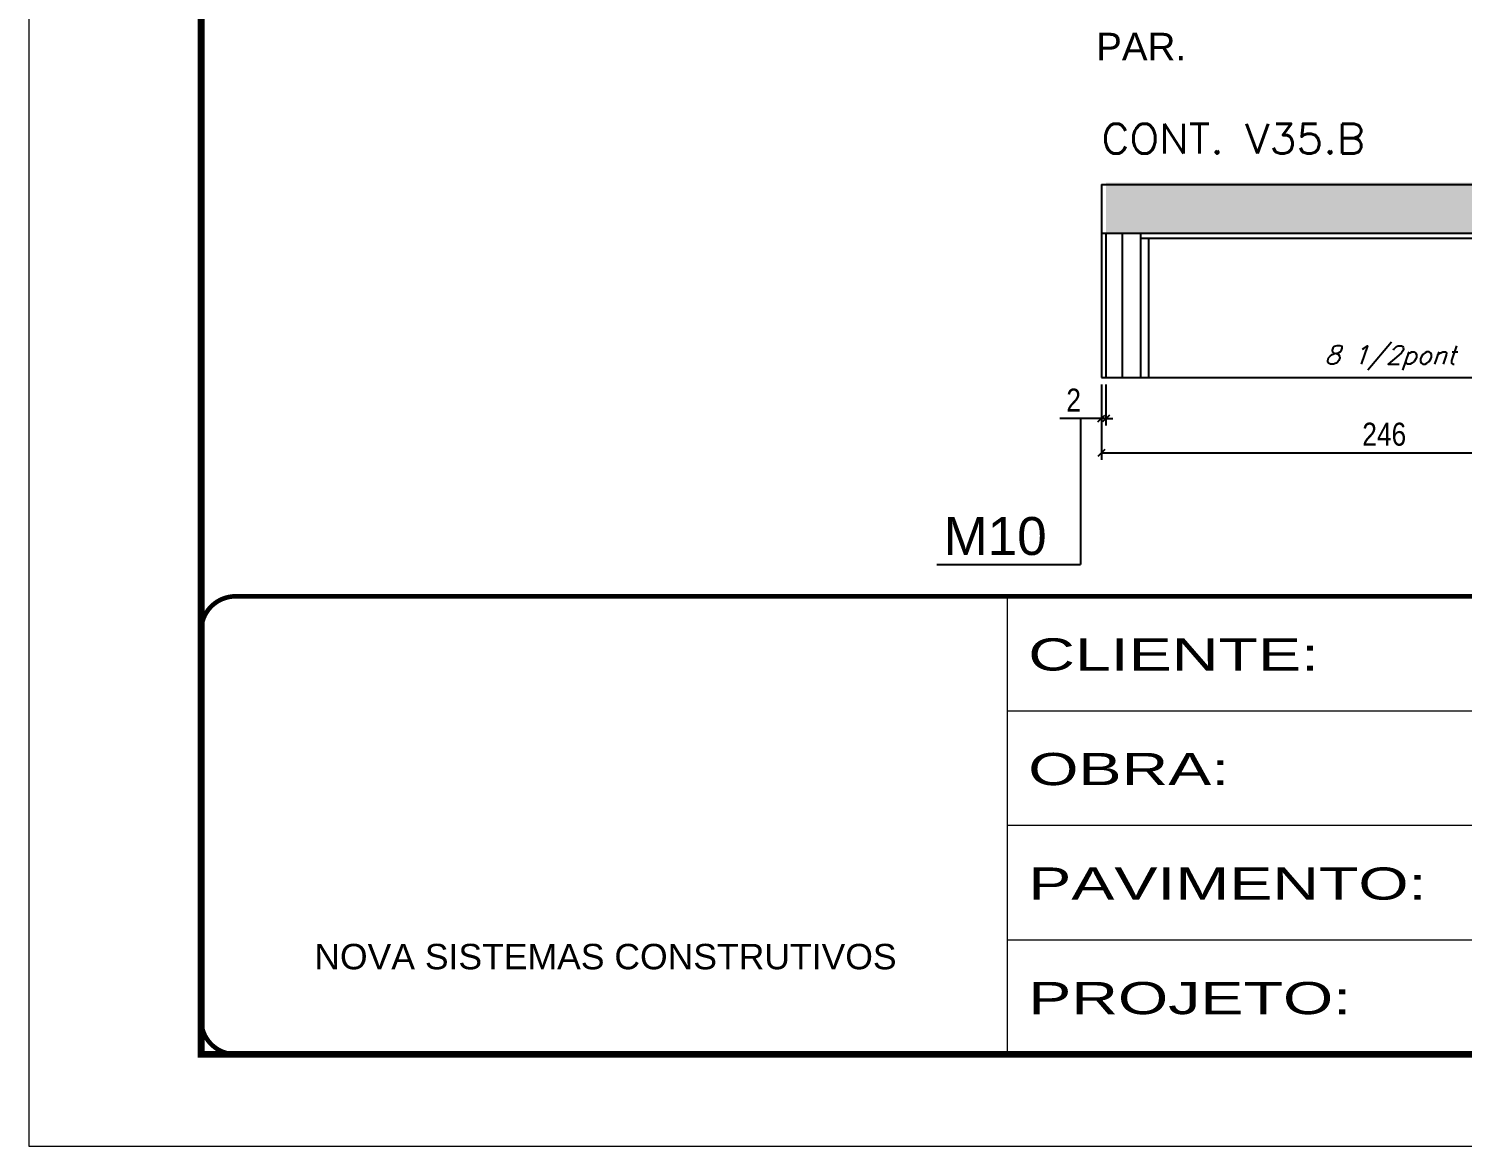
# Model space of a CAD drawing. Extents: x 137137 to 143418, y 10464 to 34486.
# Drawn here: x 137137 to 137761, y 27693 to 28179 of the extents above; entities that cross this region are included whole.
import ezdxf

# ---------------------------------------------------------------- set-up
doc = ezdxf.new("R2010")
doc.units = 0
doc.linetypes.add('CONTINUO', pattern=[0])
doc.linetypes.add('DASHED', pattern=[0.75, 0.5, -0.25])
for name, color, linetype in [('5', 5, 'Continuous'), ('COTA', 241, 'Continuous'), ('cotas', 4, 'Continuous'), ('NOMENCLATURA', 7, 'Continuous'), ('Painéis', 200, 'Continuous'), ('SARR_2.2x7', 40, 'Continuous'), ('SARR_3.5x7', 81, 'Continuous'), ('texto', 7, 'Continuous')]:
    doc.layers.add(name, color=color, linetype=linetype)
for name, color, linetype, lineweight in [('Folhas', 255, 'Continuous', 9), ('SARRAFO DE PRESSAO', 251, 'DASHED', 9), ('Texto Seção', 7, 'Continuous', 15)]:
    doc.layers.add(name, color=color, linetype=linetype, lineweight=lineweight)
doc.styles.add('ARIAL', font='arial.ttf')
doc.styles.add('COTA TECNICA', font='techl___.ttf', dxfattribs={"height": 10})
doc.styles.add('REGUA-120', font='ROMANS.shx', dxfattribs={"height": 15})
doc.styles.add('Romans', font='romans.shx')
doc.styles.get("Standard").update_dxf_attribs({"font": 'arial.ttf'})
doc.styles.add('Tecnologia', font='')
doc.styles.get('Tecnologia').set_extended_font_data('Forgotten Futurist')
doc.dimstyles.new('PAINEL', dxfattribs={"dimtxt": 10, "dimasz": 3, "dimexe": 3, "dimexo": 3, "dimgap": 3, "dimtad": 1, "dimdec": 1, "dimzin": 12, "dimdsep": 46, "dimtxsty": 'COTA TECNICA', "dimblk1": 'OBLIQUE', "dimblk2": 'OBLIQUE', "dimsah": 1, "dimcen": 0.9, "dimclrd": 4, "dimclre": 4, "dimclrt": 240, "dimadec": 1, "dimazin": 3, "dimtfac": 1, "dimtdec": 1, "dimtmove": 0, "dimatfit": 3, "dimfxl": 1, "dimtolj": 1, "dimtzin": 12, "dimarcsym": 0})

# ---------------------------------------------------------------- blocks, each defined once
blk = doc.blocks.new('9999999999')
at = {"color": 30, "linetype": 'CONTINUO'}
for p, q in [((98564.56, 34230.21), (98564.56, 34429.45)), ((98564.56, 34379.64), (99583.98, 34379.64)), ((98564.56, 34329.83), (99487.98, 34329.83)), ((98564.56, 34280.02), (99487.98, 34280.02))]:
    blk.add_line(p, q, dxfattribs=at)
at = {"color": 30, "linetype": 'CONTINUO', "const_width": 2}
blk.add_lwpolyline([(99583.98, 34230.21), (99583.98, 34414.45, 0.414214), (99568.98, 34429.45), (98228.98, 34429.45, 0.414214), (98213.98, 34414.45), (98213.98, 34245.21, 0.414214), (98228.98, 34230.21), (99583.98, 34230.21)], format="xyb", dxfattribs=at)
at = {"layer": 'Folhas'}
blk.add_lwpolyline([(98138.98, 34190.21), (99623.98, 34190.21), (99623.98, 35240.21), (98138.98, 35240.21)], close=True, dxfattribs=at)
at = {"layer": 'Folhas', "color": 30, "const_width": 3}
blk.add_lwpolyline([(98213.98, 34230.21), (99583.98, 34230.21), (99583.98, 35200.21), (98213.98, 35200.21)], close=True, dxfattribs=at)
at = {"color": 7, "linetype": 'Continuous', "ltscale": 5, "style": 'ARIAL'}
blk.add_text('NOVA SISTEMAS CONSTRUTIVOS', height=11.0592, dxfattribs=at).set_placement((98263.19, 34267.21))
at = {"layer": 'Folhas', "color": 7, "style": 'Tecnologia', "width": 1.5}
for s, p in [('CLIENTE:', (98573.65, 34397.17)), ('OBRA:', (98573.65, 34347.31)), ('PAVIMENTO:', (98573.65, 34297.5)), ('PROJETO:', (98573.65, 34247.69))]:
    blk.add_text(s, height=14, dxfattribs=at).set_placement(p)
blk = doc.blocks.new('_Oblique')
at = {"color": 0, "linetype": 'ByBlock', "lineweight": -2}
blk.add_line((-0.5, -0.5), (0.5, 0.5), dxfattribs=at)
blk = doc.blocks.new('*D419')
at = {"layer": 'cotas', "color": 4, "linetype": 'ByBlock', "lineweight": -2, "transparency": 16777216}
for p, q in [((137603.75, 28024.34), (137603.75, 27991.5)), ((137849.75, 28024.34), (137849.75, 27991.5)), ((137603.75, 27994.5), (137849.75, 27994.5))]:
    blk.add_line(p, q, dxfattribs=at)
at = {"layer": 'Defpoints', "color": 0, "linetype": 'ByBlock', "transparency": 16777216}
for p in [(137603.75, 28027.34), (137849.75, 28027.34), (137849.75, 27994.5)]:
    blk.add_point(p, dxfattribs=at)
at = {"layer": 'cotas', "color": 4, "linetype": 'ByBlock', "lineweight": -2, "transparency": 16777216, "xscale": 3, "yscale": 3, "zscale": 3, "rotation": 180}
blk.add_blockref('_Oblique', (137603.75, 27994.5), dxfattribs=at)
at = {"layer": 'cotas', "color": 4, "linetype": 'ByBlock', "lineweight": -2, "transparency": 16777216, "xscale": 3, "yscale": 3, "zscale": 3}
blk.add_blockref('_Oblique', (137849.75, 27994.5), dxfattribs=at)
at = {"layer": 'cotas', "color": 240, "linetype": 'ByBlock', "transparency": 16777216, "insert": (137726.75, 28002.6), "char_height": 10, "attachment_point": 5, "style": 'COTA TECNICA'}
blk.add_mtext('\\A1;246', dxfattribs=at)
blk = doc.blocks.new('*D424')
at = {"layer": 'cotas', "color": 4, "linetype": 'ByBlock', "lineweight": -2, "transparency": 16777216}
for p, q in [((137603.75, 28024.34), (137603.75, 28006.48)), ((137605.75, 28024.34), (137605.75, 28006.48)), ((137603.75, 28009.48), (137585.64, 28009.48)), ((137605.75, 28009.48), (137603.75, 28009.48)), ((137605.75, 28009.48), (137608.75, 28009.48))]:
    blk.add_line(p, q, dxfattribs=at)
at = {"layer": 'Defpoints', "color": 0, "linetype": 'ByBlock', "transparency": 16777216}
for p in [(137603.75, 28027.34), (137605.75, 28027.34), (137603.75, 28009.48)]:
    blk.add_point(p, dxfattribs=at)
at = {"layer": 'cotas', "color": 4, "linetype": 'ByBlock', "lineweight": -2, "transparency": 16777216, "xscale": 3, "yscale": 3, "zscale": 3}
blk.add_blockref('_Oblique', (137603.75, 28009.48), dxfattribs=at)
at = {"layer": 'cotas', "color": 4, "linetype": 'ByBlock', "lineweight": -2, "transparency": 16777216, "xscale": 3, "yscale": 3, "zscale": 3, "rotation": 180}
blk.add_blockref('_Oblique', (137605.75, 28009.48), dxfattribs=at)
at = {"layer": 'cotas', "color": 240, "linetype": 'ByBlock', "transparency": 16777216, "insert": (137591.69, 28017.48), "char_height": 10, "attachment_point": 5, "style": 'COTA TECNICA'}
blk.add_mtext('\\A1;2', dxfattribs=at)

msp = doc.modelspace()

# ---------------------------------------------------------------- hatches: boundary and pattern name
at = {"layer": 'COTA', "linetype": 'ByBlock'}
h = msp.add_hatch(dxfattribs=at)
h.set_pattern_fill('AR-CONC', color=256, scale=0.03)
h.set_pattern_definition([(50, (8294.1866, -4158.984), (5.46554007, -0.47817257), [0.5715, -6.2865]), (355, (8294.1866, -4158.984), (-1.05730264, 5.73170536), [0.4572, -5.02921753]), (100.4514447, (8294.642, -4159.024), (4.40823741, 5.25353256), [0.48570026, -5.34270734]), (46.1842, (8294.1866, -4157.46), (8.13237123, -1.26126984), [0.85725, -9.42975]), (96.6355576, (8294.864, -4157.565), (7.122124, 7.42278374), [0.7285507, -8.01406824]), (351.184151, (8294.1866, -4157.46), (7.122124, 7.42278374), [0.685799, -7.54379196]), (21, (8294.9486, -4157.841), (4.54843174, -3.06795595), [0.5715, -6.2865]), (326, (8294.9486, -4157.841), (1.85406085, 5.52563898), [0.4572, -5.0292]), (71.451445, (8295.3276, -4158.0967), (6.40249258, 2.45768307), [0.48570026, -5.34269813]), (37.5, (8294.1866, -4158.984), (0.092658098, 2.536651166), [0, -4.96824, 0, -5.1054, 0, -5.04825]), (7.5, (8294.1866, -4158.984), (2.004589875, 3.005417245), [0, -2.91084, 0, -4.85394, 0, -1.92405]), (327.5, (8292.4873, -4158.984), (4.067717855, -0.17186232), [0, -1.905, 0, -5.9436, 0, -7.8867]), (317.5, (8291.7253, -4158.984), (4.44387544, 0.76279473), [0, -2.4765, 0, -3.94716, 0, -5.6007])])
h.paths.add_polyline_path([(138530.75, 28090.14), (138530.75, 28112.14), (137605.75, 28112.14), (137605.75, 28090.14)])

# ---------------------------------------------------------------- linework, layer by layer
for q in [(138530.75, 28111.34), (137603.75, 28090.14)]:
    msp.add_line((137603.75, 28111.34), q, dxfattribs=at)
at = {"layer": 'NOMENCLATURA', "linetype": 'Continuous'}
for p in [(137594.69, 28009.48), (137532.22, 27945.93)]:
    msp.add_line(p, (137594.69, 27945.93), dxfattribs=at)
at = {"layer": 'Painéis', "linetype": 'ByBlock'}
for p, q in [((137603.75, 28090.14), (138530.75, 28090.14)), ((137603.75, 28090.14), (137603.75, 28027.34)), ((137605.75, 28090.14), (137605.75, 28027.34)), ((137603.75, 28027.34), (138530.75, 28027.34))]:
    msp.add_line(p, q, dxfattribs=at)
at = {"layer": 'SARR_2.2x7', "linetype": 'Continuous'}
for p, q in [((137612.75, 28090.14), (137612.75, 28027.34)), ((137620.75, 28087.94), (137849.75, 28087.94))]:
    msp.add_line(p, q, dxfattribs=at)
at = {"layer": 'SARR_3.5x7'}
for p, q in [((137620.75, 28090.14), (137620.75, 28027.34)), ((137624.25, 28087.94), (137624.25, 28027.34))]:
    msp.add_line(p, q, dxfattribs=at)

# ---------------------------------------------------------------- block references
at = {"layer": 'SARRAFO DE PRESSAO', "color": 6, "linetype": 'ByBlock'}
msp.add_blockref('9999999999', (38998.31, -6497.3), dxfattribs=at)

# ---------------------------------------------------------------- texts
at = {"layer": '5', "linetype": 'Continuous'}
msp.add_text('PAR.', height=12, rotation=0.00004, dxfattribs=at).set_placement((137601.49, 28165.27))
at = {"layer": 'NOMENCLATURA', "linetype": 'Continuous'}
msp.add_text('M10', height=16.5, dxfattribs=at).set_placement((137535.13, 27950.13))
at = {"layer": 'texto', "color": 2, "insert": (137729.27, 28035.83), "char_height": 8, "attachment_point": 5, "style": 'Romans'}
msp.add_mtext('{\\Q19;\\C256;8 1/2pont}', dxfattribs=at)
at = {"layer": 'Texto Seção', "style": 'REGUA-120', "width": 1.05}
msp.add_text('CONT. V35.B', height=13, dxfattribs=at).set_placement((137603.75, 28124.69))

# ---------------------------------------------------------------- dimensions: what is measured, and where the dimension line sits
at = {"layer": 'cotas', "linetype": 'ByBlock'}
for base, p1, p2, picture, middle in [((137603.75, 28009.48), (137605.75, 28027.34), (137603.75, 28027.34), '*D424', (137591.69, 28017.48)), ((137849.75, 27994.5), (137603.75, 28027.34), (137849.75, 28027.34), '*D419', (137726.75, 28002.6))]:
    dim = msp.add_linear_dim(base=base, p1=p1, p2=p2, dimstyle='PAINEL', dxfattribs=at)
    dim.commit()
    dim.dimension.update_dxf_attribs({"geometry": picture, "text_midpoint": middle})

doc.saveas('drawing.dxf')
